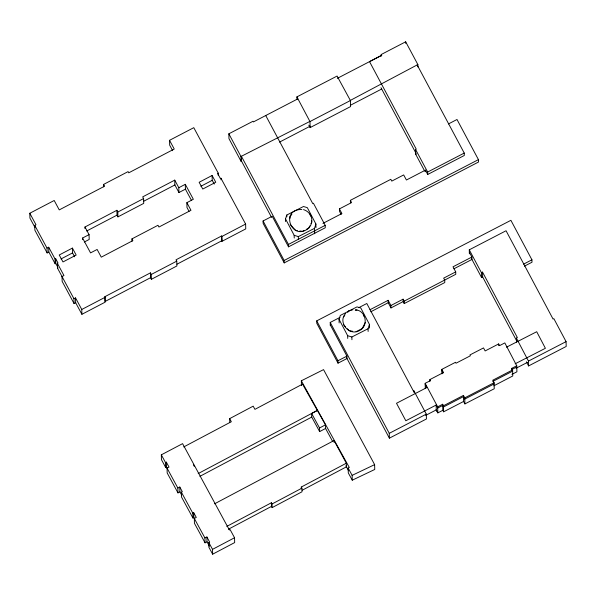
<?xml version="1.0" encoding="UTF-8"?>
<svg xmlns="http://www.w3.org/2000/svg" width="596" height="596" viewBox="0 0 596 596"><rect width="100%" height="100%" fill="white"/><g stroke="black" fill="none" stroke-linecap="round" stroke-linejoin="round"><path stroke-width="0.89" d="M345.71 313.369C337.373 322.064 349.07 336.479 359.351 330.624C368.991 326.273 366.026 310.151 355.387 309.868M314.688 233.774L314.546 228.335L315.895 223.992L307.312 207.646L303.491 206.507L286.81 215.014L285.521 218.881L285.596 221.593M368.134 331.443L368.067 328.724L369.438 324.395L360.818 308.005L357.011 306.895L340.323 315.418L339.042 319.285L339.139 322.905M309.838 225.899L308.668 228.194C291.66 242.207 279.397 209.04 301.867 209.487M311.008 223.604L311.782 222.07C312.572 216.504 308.87 211.118 303.506 209.598M365.303 322.458L362.189 328.56L356.006 331.734M343.587 316.856L344.779 315.53M347.751 312.207L348.943 310.881L352.921 309.697M291.846 214.471L290.043 216.467L290.066 218.24M347.647 311.872L348.943 310.881M150.55 277.699L104.941 301.554L104.814 296.726L150.423 272.864L150.55 277.699L151.391 279.3L176.885 265.972L176.759 261.137L176.021 259.796L221.593 235.979L221.98 241.32L245.753 228.894L245.626 224.066L220.96 178.256L220.401 178.569L217.615 173.429L218.21 173.116L193.782 127.671L169.547 140.313L169.674 145.148L172.661 150.691M241.387 156.264L240.955 156.502L241.082 161.337L241.514 161.099L241.387 156.264L288.449 244.42L288.516 246.841L325.274 227.761L325.215 225.348L313.421 203.243L312.758 203.601L265.734 115.527M74.068 303.565L73.941 298.73L75.536 297.896L75.662 302.731L74.068 303.565L62.155 281.379L62.029 276.544L63.951 275.516L57.372 263.29L57.991 262.978L55.644 258.627L55.026 258.94L55.152 263.775L55.771 263.462L55.644 258.627M177.988 492.892L177.861 488.057L179.791 487.029L179.917 491.864L177.988 492.892L167.178 472.941L167.051 468.106L169.018 467.063L166.351 462.146L165.524 462.578L165.651 467.413L166.478 466.981L166.351 462.146M325.58 428.464L319.642 431.601L311.738 417.096L311.641 413.475L317.355 410.428L325.483 424.836L325.58 428.464L332.65 441.457M205.069 542.822L204.942 537.987L206.886 536.981L207.013 541.816L205.069 542.822L194.438 523.303L194.311 518.468L196.278 517.417L193.73 512.724L192.821 513.201L192.948 518.036L193.856 517.559L193.73 512.724M229.751 422.266L229.654 418.645L253.188 406.159L254.932 409.348L302.537 384.137L317.355 410.428L198.185 473.574M192.948 518.036L181.512 497.012L181.385 492.177L182.316 491.678L179.791 487.029M183.739 446.94L231.322 421.73L229.654 418.645M199.921 476.323L311.693 417.103M319.642 431.601L319.545 427.98L325.483 424.836M214.553 503.821L334.028 440.541L346.328 463.211L346.425 466.839L302.202 490.232M226.785 526.41L271.374 502.778L272.029 503.978L272.126 507.606L302.008 491.782L301.911 488.154L301.293 487.036L346.328 463.211M272.029 503.978L301.911 488.154M228.506 529.173L271.463 506.406L271.374 502.778M165.651 467.413L161.456 459.672L161.33 454.837L182.585 443.64L229.385 530.015L230.13 529.62L234.541 537.748L234.668 542.583L212.645 554.198L208.935 547.351L208.809 542.516L209.636 542.077L206.886 536.981M516.501 342.134L516.397 338.103L517.373 337.589L482.522 272.104L481.426 272.677L481.553 277.505L482.648 276.939L482.522 272.104M212.645 554.198L212.519 549.363L234.541 537.748M212.101 175.485L199.138 182.279L202.767 189.044L215.752 182.249L212.101 175.485L212.228 180.32L214.255 184.082M200.882 186.265L212.228 180.32M34.777 227.098L29.927 218.084L29.8 213.249L54.199 200.487L59.25 209.896L104.576 186.198L103.615 184.41L128.095 171.611L128.736 172.825L174.241 149.03L169.547 140.313M84.99 228.618L84.952 227.009L116.898 210.299L117.799 212.049L117.926 216.877L143.725 203.392L143.599 198.557L142.697 196.874L174.747 180.126L178.815 187.703L178.942 192.53L185.416 189.155L185.289 184.32L178.815 187.703M48.708 247.221L48.835 252.056L47.136 252.942L47.01 248.107L48.708 247.221L55.026 258.94M117.799 212.049L143.599 198.557M86.711 230.987L117.025 215.134L116.898 210.299M143.643 201.277L174.874 184.954L174.747 180.126M82.613 239.637L82.568 238.028L89.065 234.63L84.952 227.009M72.414 248.085L59.227 254.991L62.997 261.942L76.169 255.066L72.414 248.085L72.541 252.913L74.627 256.794M84.319 242.006L89.191 239.458L89.065 234.63M61.001 258.962L72.541 252.913M189.044 211.312L186.988 207.505L186.861 202.67L193.35 199.273L185.289 184.32M132.014 241.291L131.947 238.877L158 225.273L158.946 227.039L190.973 210.291L186.861 202.67M105.097 297.292L105.224 302.127L81.898 314.308L81.771 309.48L105.097 297.292L104.814 296.726M221.98 241.32L221.854 236.485L245.626 224.066M151.391 279.3L151.265 274.465L176.759 261.137M176.96 264.207L221.719 240.814M417.915 66.976L417.856 64.554L405.682 41.802L381.224 54.504L381.686 55.316L369.527 61.634L416.232 149.104L415.568 149.44L415.695 154.267L424.762 171.223M448.453 123.938L456.998 119.491L478.439 159.624L478.499 162.045L284.217 262.896L263.141 223.381L263.074 220.967L272.193 216.251L288.516 246.841M403.097 299.177L403.157 301.591L390.983 307.931L390.916 305.517L403.097 299.177L404.163 301.151L404.222 303.565L444.787 282.556L444.72 280.135L443.662 278.146L455.717 271.888L453.005 266.807L471.883 257.032L469.335 252.242M348.168 468.083L349.308 467.488L301.338 380.792L323.561 369.624L374.623 464.634L374.75 469.469L352.266 480.19L348.295 472.919L348.168 468.083L352.139 475.355L352.266 480.19M47.136 252.942L34.881 230.19L34.754 225.363L35.976 224.729L29.8 213.249M296.964 99.48L296.897 96.895L337.09 76.042L350.411 100.538L350.567 106.58L310.129 127.596L308.825 125.13M241.082 161.337L228.968 138.644L228.842 133.809L253.054 121.234L253.412 121.927L297.814 98.869M337.284 78.374L381.686 55.316M309.905 121.42L240.955 156.502L228.842 133.809M350.262 100.448L417.856 64.554L417.17 64.912L464.239 153.068L464.299 155.481L427.727 174.464L425.417 170.136L406.42 180.007L403.671 174.933L391.781 181.109L390.82 179.321L350.381 200.338L350.441 202.752M310.129 127.596L309.972 121.554L350.411 100.538M279.561 142.094L310.032 126.255M350.388 105.283L381.686 89.013M341.143 214.411L339.489 211.304L339.422 208.891L351.558 202.588L350.381 200.338M322.95 223.373L341.91 213.539L339.422 208.891M427.727 174.464L427.66 172.043L464.239 153.068M288.449 244.42L325.215 225.348M284.217 262.896L284.15 260.474L478.439 159.624M330.288 324.865L346.909 356.125L346.976 358.539L338.021 363.158L316.789 323.285L316.722 320.871L510.906 220.319L531.937 259.811L532.005 262.225L524.405 266.159M469.38 253.851L469.275 249.821L506.056 230.749L553.058 319.046L553.84 318.629L566.073 341.627L566.2 346.455L528.592 365.929L526.439 361.824M330.311 325.669L330.229 322.443L339.981 317.392M358.673 307.715L366.801 303.506L413.482 391.177L413.974 390.939L426.311 414.138L426.438 418.973L389.382 438.164L346.529 357.667M369.922 309.756L388.152 300.317L390.916 305.517M370.779 311.768L388.212 302.731L388.152 300.317M453.891 268.803L471.95 259.454L471.883 257.032M404.163 301.151L455.776 274.302L455.717 271.888M429.932 381.306L429.887 379.577L443.491 372.53L441.807 369.378L455.515 362.293L456.022 363.21L470.408 355.76L469.946 354.933L483.512 347.922L485.137 350.947L498.658 343.937L499.575 345.643L504.827 342.916L516.754 365.765L516.911 371.807L511.934 374.377M494.121 383.913L464.783 399.074L463.479 396.616L443.506 406.964L442.709 405.466L437.702 408.051L436.138 405.064L405.831 420.761L396.504 403.276L426.796 387.571L425.194 384.532M389.382 438.164L389.262 433.329L426.311 414.138M463.45 395.409L463.606 401.451L443.633 411.799L443.476 405.757L463.45 395.409L464.753 397.867L464.91 403.909L494.248 388.748L494.091 382.707L492.765 380.226L512.612 369.937L511.77 368.335L516.754 365.765M425.618 415.412L436.265 409.899L436.138 405.064M492.795 381.433L512.642 371.144M493.719 385.858L512.769 375.979L512.612 369.937M523.579 264.132L531.937 259.811M338.021 363.158L337.962 360.744L346.909 356.125M442.672 404.252L442.835 410.294L437.829 412.886L437.673 406.845L442.672 404.252L443.476 405.757M528.592 365.929L528.466 361.094L566.073 341.627M464.753 397.867L494.091 382.707M511.808 369.542L516.784 366.972M425.298 388.555L425.157 383.317L430.431 380.613L429.887 379.577M506.488 347.192L536.713 331.719L545.392 348.288L515.123 363.806M516.069 368.224L527.52 362.353M285.521 218.881L294.163 235.308L298.32 236.612L314.546 228.335M339.042 319.285L347.662 335.697L351.856 336.993L368.067 328.724M62.327 277.088L57.499 268.125L58.117 267.805M415.695 154.267L416.358 153.932M304.02 230.548L302.463 231.33L299.9 230.957M306.344 229.371L308.668 228.194L310.695 225.37L311.782 222.07L311.403 220.334M352.139 475.355L374.623 464.634M355.231 310.188L357.026 309.987M297.329 230.592L295.616 230.347L290.133 224.446M352.571 331.234L349.137 330.728L347.312 328.769M343.646 324.85L345.479 326.809M271.463 506.406L272.126 507.606M311.641 413.475L319.545 427.98M194.311 518.468L204.942 537.987M345.896 465.826L348.548 470.698M193.365 464.694L194.244 466.31M181.385 492.177L192.821 513.201M166.478 466.981L167.238 468.382M179.917 491.864L181.601 494.963M193.856 517.559L194.706 519.123M161.33 454.837L165.524 462.578M208.809 542.516L212.519 549.363M167.051 468.106L177.861 488.057M403.157 301.591L404.222 303.565M185.416 189.155L191.353 200.174M75.536 297.896L81.771 309.48M207.013 541.816L209.367 546.189M55.771 263.462L57.335 266.36M34.754 225.363L47.01 248.107M48.835 252.056L55.152 263.775M75.662 302.731L81.898 314.308M174.874 184.954L178.942 192.53M82.568 238.028L90.547 252.89L97.126 249.456L101.275 257.159L132.871 240.605L131.947 238.877M62.029 276.544L73.941 298.73M415.568 149.44L427.66 172.043M381 87.724L415.919 153.12M441.845 370.593L443.104 372.954M241.514 161.099L271.582 217.421M469.275 249.821L481.426 272.677M482.648 276.939L517.06 341.605M471.57 258.738L481.553 277.505M388.212 302.731L390.983 307.931M442.835 410.294L443.633 411.799M425.157 383.317L437.673 406.845M436.101 409.638L437.829 412.886L436.265 409.899M330.229 322.443L389.262 433.329M316.722 320.871L337.962 360.744M263.074 220.967L284.15 260.474M463.606 401.451L464.91 403.909M296.897 96.895L309.972 121.554M150.423 272.864L151.265 274.465M516.397 338.103L528.466 361.094M117.025 215.134L117.926 216.877M221.593 235.979L221.854 236.485M363.597 314.643L363.977 316.379M310.076 214.262L310.456 215.998M511.77 368.335L511.815 370.056M498.658 343.937L498.703 345.665M441.807 369.378L441.927 373.811M425.417 170.136L425.462 171.745M405.682 41.802L405.72 43.419M413.974 390.939L414.019 392.548M381.224 54.504L381.261 56.113M369.438 324.395L369.527 328.024M351.856 336.993L351.931 339.713M347.662 335.697L347.736 338.416M334.028 440.541L334.08 442.351M315.895 223.992L315.992 227.62M298.32 236.612L298.387 239.324M301.338 380.792L301.464 385.627M301.293 487.036L301.338 488.847M294.163 235.308L294.238 238.028M286.81 215.014L286.855 216.832M220.96 178.256L220.997 179.865M218.21 173.116L218.278 175.529M103.615 184.41L103.674 186.824M57.372 263.29L57.499 268.125"/></g></svg>
